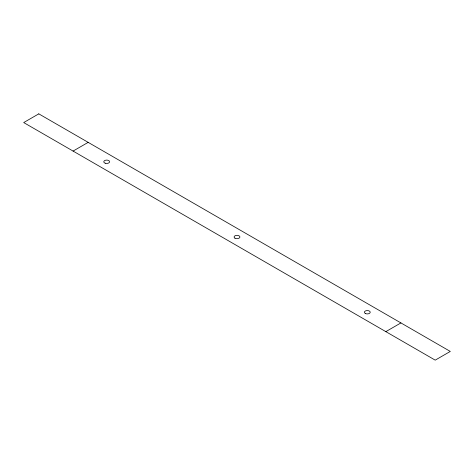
<?xml version="1.0" encoding="UTF-8"?>
<svg xmlns="http://www.w3.org/2000/svg" width="474" height="474" viewBox="0 0 474 474"><rect width="100%" height="100%" fill="white"/><g stroke="black" fill="none" stroke-linecap="round" stroke-linejoin="round"><path stroke-width="0.71" d="M73.079 151.076L88.17 142.36M385.83 331.64L400.921 322.924M38.791 113.855L23.7 122.565L435.209 360.145L450.3 351.435L38.791 113.855M365.253 313.421A2.909 1.683 0 0 0 370.123 312.668A2.909 1.683 0 0 0 366.556 310.612A2.909 1.683 0 0 0 365.253 313.421M105.234 163.222A2.909 1.683 0 0 0 109.601 161.764A2.909 1.683 0 0 0 105.234 160.313A2.909 1.683 0 0 0 105.234 163.222M234.944 238.185A2.909 1.683 0 0 0 239.808 237.433A2.909 1.683 0 0 0 236.248 235.377A2.909 1.683 0 0 0 234.944 238.185"/></g></svg>
